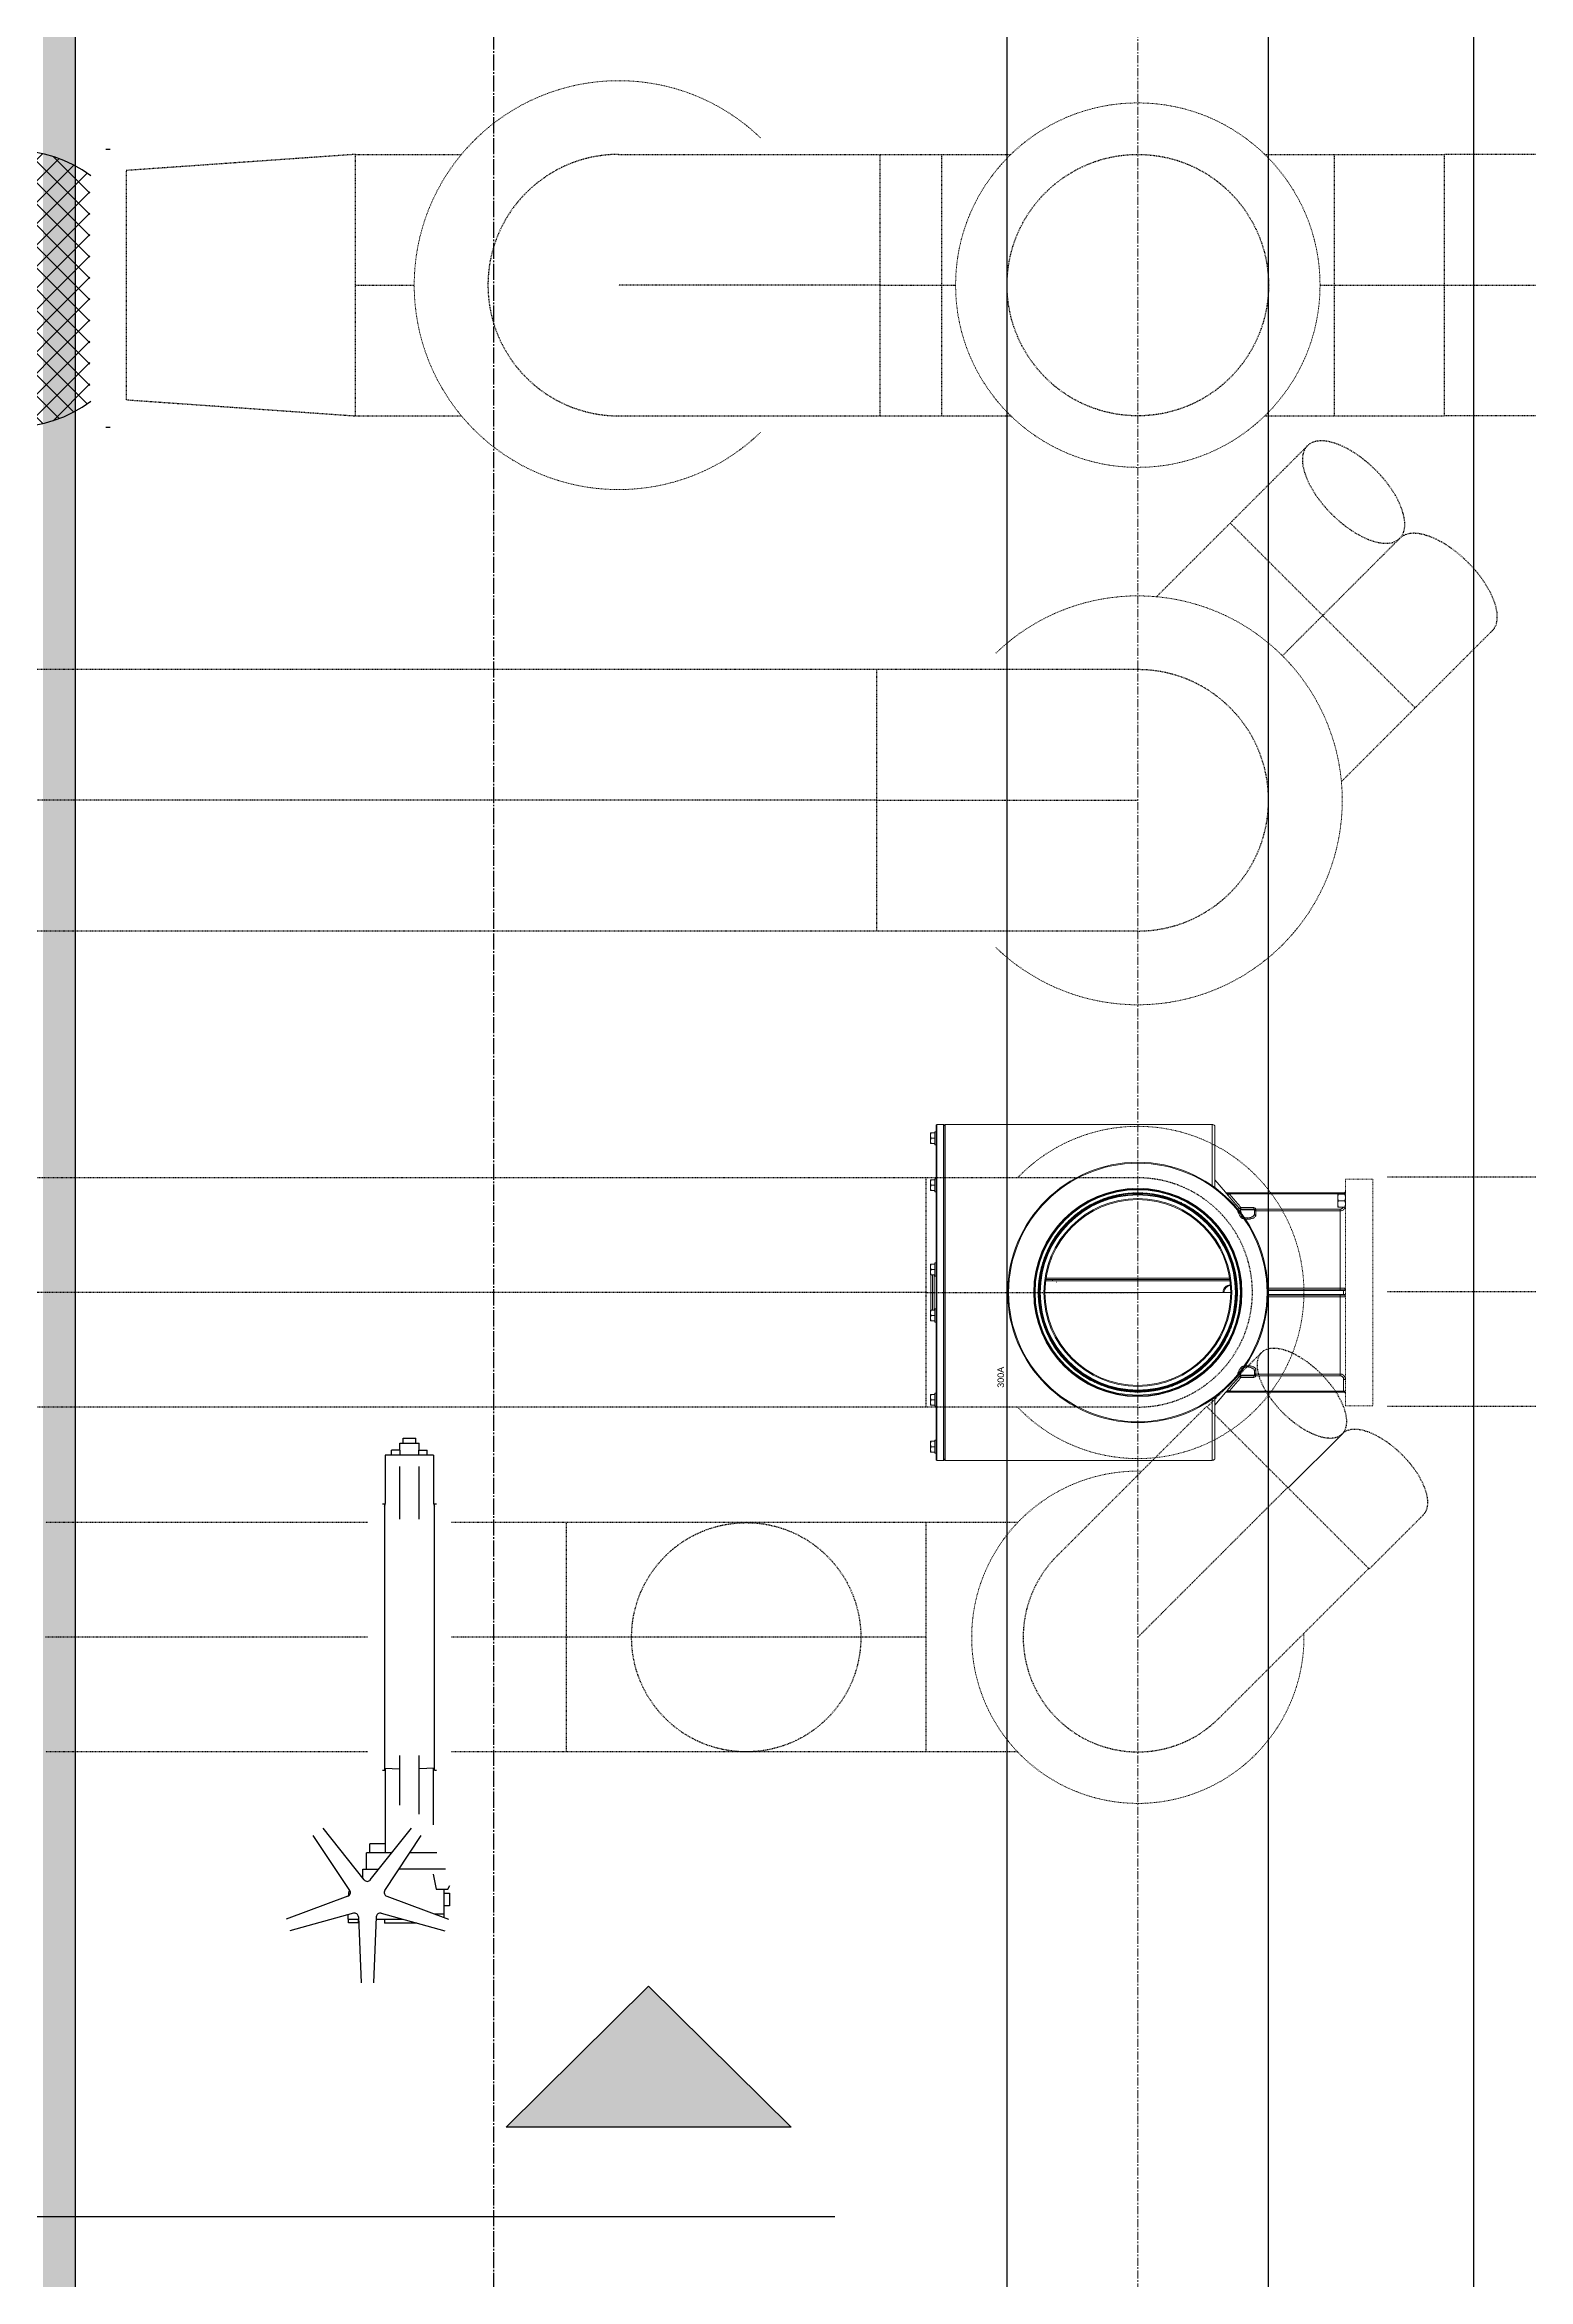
# Model space of a CAD drawing. Header units: millimetres. Extents: x -18489 to 17339, y -1599 to 10961.
# Drawn here: x -15187.9 to -14957.5, y 3256.3 to 3603.3 of the extents above; entities that cross this region are included whole.
import ezdxf

# ---------------------------------------------------------------- set-up
doc = ezdxf.new("R2010")
doc.units = ezdxf.units.MM
for name, pattern in [('188K-SM-07-F10-MECH-CHW PIPE-Y2257103$0$Micron CUP L10 HVAC 2nd PIPE$0$CENTER', [2, 1.25, -0.25, 0.25, -0.25]), ('188K-SM-07-F10-MECH-CHW PIPE-Y2257103$0$Micron CUP L10 HVAC 2nd PIPE$0$JIS_02_1.0', [2, 1, -1]), ('188K-SM-07-F10-MECH-CHW PIPE-Y2257103$0$XKA01LR1-HVAC-PIPE-冷卻水-Y2225103 Shawn$0$CENTER', [2, 1.25, -0.25, 0.25, -0.25]), ('X-CUB3-L10$0$COL-CEN-LIN', [3.25, 2.5, -0.25, 0.25, -0.25])]:
    doc.linetypes.add(name, pattern=pattern)
for name, color, linetype in [('188K-SM-03-F10-MECH-EQ-Y2257103$0$M-EQU-FOUNDATION', 8, 'Continuous'), ('188K-SM-07-F10-MECH-CHW PIPE-Y2257103$0$0 XC', 8, 'Continuous'), ('188K-SM-07-F10-MECH-CHW PIPE-Y2257103$0$H-TXT', 53, 'Continuous'), ('188K-SM-07-F10-MECH-CHW PIPE-Y2257103$0$M-CWTR-12PIPE-S', 3, 'Continuous'), ('188K-SM-07-F10-MECH-CHW PIPE-Y2257103$0$Micron CUP L10 HVAC 2nd PIPE$0$0 Xref', 8, 'Continuous'), ('188K-SM-07-F10-MECH-CHW PIPE-Y2257103$0$Micron CUP L10 HVAC 2nd PIPE$0$M-P-12CHR-2nd-PIPE', 4, '188K-SM-07-F10-MECH-CHW PIPE-Y2257103$0$Micron CUP L10 HVAC 2nd PIPE$0$JIS_02_1.0'), ('188K-SM-07-F10-MECH-CHW PIPE-Y2257103$0$Micron CUP L10 HVAC 2nd PIPE$0$M-P-12CHS-2nd-PIPE', 3, '188K-SM-07-F10-MECH-CHW PIPE-Y2257103$0$Micron CUP L10 HVAC 2nd PIPE$0$JIS_02_1.0'), ('188K-SM-07-F10-MECH-CHW PIPE-Y2257103$0$Micron CUP L10 HVAC 2nd PIPE$0$M-P-2nd -CWS-D', 15, '188K-SM-07-F10-MECH-CHW PIPE-Y2257103$0$Micron CUP L10 HVAC 2nd PIPE$0$JIS_02_1.0'), ('188K-SM-07-F10-MECH-CHW PIPE-Y2257103$0$Micron CUP L10 HVAC 2nd PIPE$0$M-P-2nd Cen', 8, '188K-SM-07-F10-MECH-CHW PIPE-Y2257103$0$Micron CUP L10 HVAC 2nd PIPE$0$CENTER'), ('188K-SM-07-F10-MECH-CHW PIPE-Y2257103$0$Micron CUP L10 HVAC 2nd PIPE$0$M-P-2nd-CWR-D', 202, '188K-SM-07-F10-MECH-CHW PIPE-Y2257103$0$Micron CUP L10 HVAC 2nd PIPE$0$JIS_02_1.0'), ('188K-SM-07-F10-MECH-CHW PIPE-Y2257103$0$Micron CUP L10 HVAC 2nd PIPE$0$M-VALVE', 53, 'Continuous'), ('188K-SM-07-F10-MECH-CHW PIPE-Y2257103$0$XKA01LR1-HVAC-PIPE-冷卻水-Y2225103 Shawn$0$M-P-CWS-D', 15, 'Continuous'), ('X-CUB3-L10$0$CCL', 8, 'X-CUB3-L10$0$COL-CEN-LIN')]:
    doc.layers.add(name, color=color, linetype=linetype)
doc.layers.add('188K-SM-07-F10-MECH-CHW PIPE-Y2257103$0$Micron CUP L10 HVAC 2nd PIPE$0$M-P-2nd VALVE', color=53, linetype='188K-SM-07-F10-MECH-CHW PIPE-Y2257103$0$Micron CUP L10 HVAC 2nd PIPE$0$JIS_02_1.0', lineweight=0)
doc.layers.add('188K-SM-07-F10-MECH-CHW PIPE-Y2257103$0$XKA01LR1-HVAC-PIPE-冷卻水-Y2225103 Shawn$0$M-PIPE-CEN', color=8, linetype='188K-SM-07-F10-MECH-CHW PIPE-Y2257103$0$XKA01LR1-HVAC-PIPE-冷卻水-Y2225103 Shawn$0$CENTER', lineweight=9)
doc.styles.add('188K-SM-07-F10-MECH-CHW PIPE-Y2257103$0$Micron CUP L10 HVAC 2nd PIPE$0$Standard', font='arial.ttf')

# ---------------------------------------------------------------- blocks, each defined once
blk = doc.blocks.new('188K-SM-03-F10-MECH-EQ-Y2257103')
at = {"layer": '188K-SM-03-F10-MECH-EQ-Y2257103$0$M-EQU-FOUNDATION'}
h = blk.add_hatch(dxfattribs=at)
h.set_pattern_fill('AR-CONC', color=256, scale=0.1)
h.set_pattern_definition([(50, (4473.521, -1210.801), (18.218467, -1.593909), [1.905, -20.955]), (355, (4473.521, -1210.8), (-3.524342, 19.105685), [1.524, -16.764058]), (100.45144, (4475.04, -1210.934), (14.694125, 17.511775), [1.619001, -17.809024]), (46.1842, (4473.521, -1205.72), (27.107904, -4.204233), [2.8575, -31.4325]), (96.63556, (4475.78, -1206.07), (23.740413, 24.742612), [2.428502, -26.71356]), (351.18415, (4473.52, -1205.72), (23.740413, 24.742612), [2.285997, -25.145973]), (21, (4476.061, -1206.991), (15.161439, -10.22652), [1.905, -20.955]), (326, (4476.061, -1206.99), (6.180203, 18.418797), [1.524, -16.764]), (71.451445, (4477.325, -1207.843), (21.341642, 8.192277), [1.619001, -17.808994]), (37.5, (4473.5214, -1210.801), (0.3088603, 8.4555039), [0, -16.5608, 0, -17.018, 0, -16.8275]), (7.5, (4473.521, -1210.801), (6.6819663, 10.0180575), [0, -9.7028, 0, -16.1798, 0, -6.4135]), (327.5, (4467.857, -1210.801), (13.5590595, -0.5728744), [0, -6.35, 0, -19.812, 0, -26.289]), (317.5, (4465.317, -1210.801), (14.812918, 2.542649), [0, -8.255, 0, -13.1572, 0, -18.669])])
h.paths.add_polyline_path([(-15188.15, 3652.46), (-15188.15, 2882.46), (-15428.15, 2882.46), (-15428.15, 3652.46)], flags=16)
h.paths.add_polyline_path([(-15183.15, 3657.46), (-15183.15, 2877.46), (-15433.15, 2877.46), (-15433.15, 3657.46)])
at = {"layer": '188K-SM-03-F10-MECH-EQ-Y2257103$0$M-EQU-FOUNDATION', "const_width": 0.2}
blk.add_lwpolyline([(-15183.15, 3657.46), (-15183.15, 2877.46), (-15433.15, 2877.46), (-15433.15, 3657.46)], close=True, dxfattribs=at)
blk = doc.blocks.new('X-CUB3-L10$0$CUB3-10')
at = {"layer": 'X-CUB3-L10$0$CCL'}
blk.add_line((-2280, 0), (-2280, 9982.459), dxfattribs=at)
blk = doc.blocks.new('X-CUB3-L10')
at = {"layer": 'X-CUB3-L10$0$CCL'}
blk.add_blockref('X-CUB3-L10$0$CUB3-10', (-12838.15, -720), dxfattribs=at)
blk = doc.blocks.new('188K-SM-07-F10-MECH-CHW PIPE-Y2257103$0$Micron CUP L10 HVAC 2nd PIPE$0$250A-13')
blk.add_lwpolyline([(49, 202.5), (49, -202.5), (0, -202.5), (0, 202.5), (49, 202.5)])
blk = doc.blocks.new('188K-SM-07-F10-MECH-CHW PIPE-Y2257103$0$Micron CUP L10 HVAC 2nd PIPE$0$A$C91da9e53')
at = {"linetype": 'Continuous'}
for p, q in [((-188.3, 677.2), (333.2, 677.2)), ((-188.3, 666.7), (-188.3, 677.2)), ((-188.3, 666.7), (333.2, 666.7)), ((-187.7, 666.2), (-188.3, 666.7)), ((-186.1, 666.2), (-188.3, 663.9)), ((-188.3, 663.9), (333.2, 663.9)), ((-188.3, 663.9), (-188.3, 249.7)), ((-187.7, 666.2), (332.7, 666.2)), ((-187.2, 678.3), (332.1, 678.3)), ((-177.2, 680), (-156.7, 680)), ((-177.2, 678.3), (-177.2, 680)), ((-175.3, 686.9), (-158.6, 686.9)), ((-175.3, 686.9), (-175.3, 680)), ((-167, 680), (-167, 686.2)), ((-158.6, 680), (-158.6, 686.9)), ((-156.7, 678.3), (-156.7, 680)), ((-83.8, 680), (-104.3, 680)), ((-104.3, 678.3), (-104.3, 680)), ((-102.4, 680), (-102.4, 686.9)), ((-85.7, 686.9), (-102.4, 686.9)), ((-94, 680), (-94, 686.2)), ((-85.7, 686.9), (-85.7, 680)), ((-83.8, 678.3), (-83.8, 680)), ((26.4, 678.3), (26.4, 680)), ((26.4, 680), (46.9, 680)), ((28.4, 686.9), (28.4, 680)), ((28.4, 686.9), (45, 686.9)), ((36.7, 680), (36.7, 686.2)), ((45, 680), (45, 686.9)), ((45, 683.9), (100, 683.9)), ((45, 681.1), (100, 681.1)), ((46.9, 678.3), (46.9, 680)), ((47.6, 686.6), (97.4, 686.6)), ((98, 680), (118.5, 680)), ((98, 678.3), (98, 680)), ((100, 686.9), (116.6, 686.9)), ((100, 686.9), (100, 680)), ((108.3, 680), (108.3, 686.2)), ((116.6, 680), (116.6, 686.9)), ((118.5, 678.3), (118.5, 680)), ((228.8, 680), (249.2, 680)), ((228.8, 678.3), (228.8, 680)), ((230.7, 686.9), (230.7, 680)), ((230.7, 686.9), (247.3, 686.9)), ((239, 680), (239, 686.2)), ((247.3, 680), (247.3, 686.9)), ((249.2, 678.3), (249.2, 680)), ((301.7, 678.3), (301.7, 680)), ((301.7, 680), (322.1, 680)), ((303.6, 686.9), (303.6, 680)), ((303.6, 686.9), (320.2, 686.9)), ((311.9, 680), (311.9, 686.2)), ((320.2, 680), (320.2, 686.9)), ((322.1, 678.3), (322.1, 680)), ((331, 666.2), (333.2, 663.9)), ((332.7, 666.2), (333.2, 666.7)), ((333.2, 666.7), (333.2, 677.2)), ((333.2, 663.9), (333.2, 249.7)), ((72.5, 509.4), (72.5, 220.7)), ((90.5, 221.9), (90.5, 494.3)), ((92.7, 222.2), (92.7, 494.2)), ((94.6, 222.4), (94.6, 507.7)), ((-188.3, 249.7), (-91.8, 249.7)), ((-186.4, 245.5), (-88.8, 245.5)), ((-102.3, 245.5), (-83, 228.8)), ((247.3, 245.5), (228, 228.8)), ((233.7, 245.5), (331.3, 245.5)), ((236.7, 249.7), (333.2, 249.7)), ((-83, 228.8), (-83, 228.8)), ((-82.1, 226.7), (-82.1, 45.4)), ((-82.1, 226.7), (-82.1, 45.4)), ((-82.1, 226.7), (-82.1, 226.7)), ((-80.9, 223.4), (-79.1, 225.5)), ((-80.9, 223.4), (-80.9, 42.6)), ((-54.4, 209.8), (-54.7, 209.8)), ((199.7, 209.8), (199.3, 209.8)), ((225.9, 223.4), (224.1, 225.5)), ((225.9, 223.4), (225.9, 42.6)), ((227, 226.7), (227, 45.4)), ((227, 45.4), (227, 226.7)), ((227, 226.7), (227, 226.7)), ((228, 228.8), (228, 228.8)), ((-59.4, 204.8), (-59.4, 184.9)), ((-59.4, 184.9), (-57.2, 184.9)), ((-57.2, 184.9), (-57.2, 204.8)), ((-57, 181.7), (-56.4, 183.8)), ((-57, 181.7), (-57, 50.9)), ((-56.2, 183.8), (-56.2, 183.8)), ((-56.1, 183.8), (-56.1, 205.9)), ((-56.1, 205.9), (-55.8, 205.9)), ((-56.1, 183.8), (-49.4, 183.8)), ((-54.2, 181.6), (-54.2, 50.9)), ((-54.2, 181.6), (-53.9, 181.5)), ((-53.9, 181.5), (-47.3, 181.5)), ((192.3, 181.5), (198.8, 181.5)), ((201, 183.8), (194.3, 183.8)), ((198.8, 181.5), (199.1, 181.6)), ((199.1, 50.9), (199.1, 181.6)), ((201, 205.9), (200.7, 205.9)), ((201, 205.9), (201, 183.8)), ((201.9, 181.7), (201.3, 183.8)), ((201.9, 181.7), (201.9, 50.9)), ((202.1, 204.8), (202.1, 184.9)), ((204.3, 184.9), (202.1, 184.9)), ((204.3, 184.9), (204.3, 204.8)), ((65.7, 50.9), (65.7, 164.4)), ((68.3, 45.4), (68.3, 164.3)), ((69.4, 45.4), (69.4, 164.3)), ((75.5, 164.3), (75.5, 45.4)), ((76.6, 164.3), (76.6, 45.4)), ((79.2, 164.4), (79.2, 50.9)), ((-62.5, 45.4), (-82.1, 45.4)), ((-62.5, 45.4), (-62.5, 42.6)), ((-57, 50.9), (68.3, 50.9)), ((76.6, 45.4), (68.3, 45.4)), ((76.6, 50.9), (201.9, 50.9)), ((224.9, 54.5), (205, 54.5)), ((205, 54.5), (205, 42.6)), ((215, 53.6), (215, 43.5)), ((224.9, 54.5), (224.9, 42.6)), ((227, 45.4), (224.9, 45.4))]:
    blk.add_line(p, q, dxfattribs=at)
for points in [[(-82.1, 45.4), (-82.3, 44.3), (-82.9, 43.4), (-83.8, 42.8), (-84.8, 42.6)], [(69.4, 45.4), (69.4, 44.3), (69.4, 43.4), (69.4, 42.8), (69.3, 42.6)], [(75.5, 45.4), (75.6, 44.3), (75.6, 43.4), (75.6, 42.8), (75.6, 42.6)], [(227, 45.4), (227.2, 44.3), (227.8, 43.4), (228.7, 42.8), (229.8, 42.6)]]:
    blk.add_lwpolyline(points, dxfattribs=at)
for radius in [202.1, 200.7, 161.7, 160.6, 159.5, 154.7, 153.7, 152.6, 151.6, 145.8, 144.3]:
    blk.add_circle((72.5, 365), radius, dxfattribs=at)
blk.add_circle((72.5, 365), 154.7)
for centre, radius, start, end in [((-187.2, 677.2), 1.11, 90, 180), ((47.6, 683.9), 2.77, 90, 160.7195), ((97.4, 683.9), 2.77, 19.2805, 90), ((332.1, 677.2), 1.11, 0, 90), ((-182.7, 249.7), 5.53, 180, 229.0856), ((327.7, 249.7), 5.53, 310.9144, 0), ((-84.9, 226.7), 2.77, 0, 49.0856), ((72.5, 220.7), 11.9, 2.6126, 90), ((72.5, 220.7), 10.6, 2.3876, 90), ((229.8, 226.7), 2.77, 130.9144, 180), ((-56.1, 184.9), 3.32, 180, 254.5444), ((-56.1, 204.8), 1.11, 90, 180), ((-56.1, 184.9), 1.11, 180, 270), ((201, 204.8), 1.11, 0, 90), ((201, 184.9), 1.11, 270, 0), ((201, 184.9), 3.32, 285.4556, 0), ((-84.9, 45.4), 2.77, 270, 0), ((65.6, 45.4), 2.77, 270, 0), ((79.4, 45.4), 2.77, 180, 270), ((229.8, 45.4), 2.77, 180, 270)]:
    blk.add_arc(centre, radius, start, end, dxfattribs=at)
for points in [[(-175.3, 686.2), (-174.4, 686.4), (-173.6, 686.6), (-172.7, 686.8), (-171.9, 686.9), (-171.1, 686.9)], [(-171.1, 686.9), (-170.3, 686.9), (-169.5, 686.8), (-168.7, 686.6), (-167.8, 686.4), (-167, 686.2)], [(-167, 686.2), (-166.1, 686.4), (-165.2, 686.6), (-164.4, 686.8), (-163.6, 686.9), (-162.8, 686.9)], [(-162.8, 686.9), (-162, 686.9), (-161.2, 686.8), (-160.4, 686.6), (-159.5, 686.4), (-158.6, 686.2)], [(-98.2, 686.9), (-99, 686.9), (-99.8, 686.8), (-100.6, 686.6), (-101.5, 686.4), (-102.4, 686.2)], [(-94, 686.2), (-94.9, 686.4), (-95.8, 686.6), (-96.6, 686.8), (-97.4, 686.9), (-98.2, 686.9)], [(-89.9, 686.9), (-90.7, 686.9), (-91.5, 686.8), (-92.3, 686.6), (-93.2, 686.4), (-94, 686.2)], [(-85.7, 686.2), (-86.6, 686.4), (-87.5, 686.6), (-88.3, 686.8), (-89.1, 686.9), (-89.9, 686.9)], [(28.4, 686.2), (29.2, 686.4), (30.1, 686.6), (30.9, 686.8), (31.7, 686.9), (32.5, 686.9)], [(32.5, 686.9), (33.3, 686.9), (34.1, 686.8), (35, 686.6), (35.8, 686.4), (36.7, 686.2)], [(36.7, 686.2), (37.5, 686.4), (38.4, 686.6), (39.2, 686.8), (40, 686.9), (40.8, 686.9)], [(40.8, 686.9), (41.6, 686.9), (42.4, 686.8), (43.3, 686.6), (44.1, 686.4), (45, 686.2)], [(100, 686.2), (100.9, 686.4), (101.7, 686.6), (102.5, 686.8), (103.3, 686.9), (104.1, 686.9)], [(104.1, 686.9), (105, 686.9), (105.8, 686.8), (106.6, 686.6), (107.4, 686.4), (108.3, 686.2)], [(108.3, 686.2), (109.2, 686.4), (110, 686.6), (110.8, 686.8), (111.6, 686.9), (112.4, 686.9)], [(112.4, 686.9), (113.3, 686.9), (114.1, 686.8), (114.9, 686.6), (115.7, 686.4), (116.6, 686.2)], [(230.7, 686.2), (231.6, 686.4), (232.4, 686.6), (233.2, 686.8), (234, 686.9), (234.9, 686.9)], [(234.9, 686.9), (235.7, 686.9), (236.5, 686.8), (237.3, 686.6), (238.1, 686.4), (239, 686.2)], [(239, 686.2), (239.9, 686.4), (240.7, 686.6), (241.5, 686.8), (242.3, 686.9), (243.2, 686.9)], [(243.2, 686.9), (244, 686.9), (244.8, 686.8), (245.6, 686.6), (246.4, 686.4), (247.3, 686.2)], [(303.6, 686.2), (304.5, 686.4), (305.3, 686.6), (306.1, 686.8), (306.9, 686.9), (307.8, 686.9)], [(307.8, 686.9), (308.6, 686.9), (309.4, 686.8), (310.2, 686.6), (311, 686.4), (311.9, 686.2)], [(311.9, 686.2), (312.8, 686.4), (313.6, 686.6), (314.4, 686.8), (315.2, 686.9), (316.1, 686.9)], [(316.1, 686.9), (316.9, 686.9), (317.7, 686.8), (318.5, 686.6), (319.3, 686.4), (320.2, 686.2)], [(88.4, 490.7), (88.4, 491.1)], [(90.5, 494.3), (90.6, 507.8)], [(93.2, 497.5), (92.9, 497.6), (92.1, 497.6), (91, 497.6)], [(92.7, 494.2), (92.7, 507.6)], [(-83, 228.8), (-82.9, 228.7), (-82.7, 228.6), (-82.4, 228.3), (-82, 227.9), (-81.4, 227.5), (-80.7, 226.9), (-80, 226.3), (-79.1, 225.5)], [(-82.1, 226.7), (-82.2, 227.5), (-82.5, 228.2), (-83, 228.8)], [(-82.1, 226.7), (-82, 226.5), (-81.9, 226.2), (-81.8, 225.8), (-81.6, 225.4), (-81.4, 224.8), (-81.2, 224.2), (-80.9, 223.4)], [(-80.9, 223.4), (-73.7, 217.1), (-66.5, 210.9), (-59.4, 204.8)], [(-79.1, 225.5), (-71.9, 219.3), (-64.9, 213.2), (-57.9, 207.1)], [(-54.7, 209.8), (-55.5, 209.7), (-56, 209.5), (-56.5, 209.2), (-56.9, 208.9), (-57.2, 208.6), (-57.5, 208.2), (-57.6, 207.9), (-57.8, 207.6), (-57.8, 207.3), (-57.9, 207.1)], [(-54.4, 209.8), (-53.9, 209.1), (-53.7, 208.2), (-53.8, 207.3), (-54.2, 206.6), (-54.9, 206.1), (-55.8, 205.9)], [(-54.7, 209.8), (-54.2, 209.1), (-54, 208.2), (-54.1, 207.3), (-54.6, 206.6), (-55.2, 206.1), (-55.8, 205.9)], [(-45.1, 205.6), (-47.4, 206.9), (-49.4, 207.9), (-51.1, 208.8), (-52.5, 209.3), (-53.6, 209.7), (-54.4, 209.8)], [(199.3, 209.8), (198.6, 209.7), (197.5, 209.3), (196.1, 208.8), (194.4, 207.9), (192.3, 206.9), (190, 205.6)], [(199.3, 209.8), (198.8, 209.1), (198.6, 208.2), (198.8, 207.3), (199.2, 206.6), (199.9, 206.1), (200.7, 205.9)], [(199.7, 209.8), (199.1, 209.1), (198.9, 208.2), (199.1, 207.3), (199.5, 206.6), (200.2, 206.1), (200.7, 205.9)], [(202.8, 207.1), (202.8, 207.3), (202.7, 207.6), (202.6, 207.9), (202.4, 208.2), (202.2, 208.5), (202, 208.7), (201.8, 209), (201.5, 209.2), (201.2, 209.4), (200.9, 209.5), (200.6, 209.7), (200.2, 209.7), (199.7, 209.8)], [(202.8, 207.1), (209.8, 213.2), (216.9, 219.3), (224.1, 225.5)], [(204.3, 204.8), (211.4, 210.9), (218.6, 217.1), (225.9, 223.4)], [(224.1, 225.5), (224.9, 226.3), (225.7, 226.9), (226.4, 227.5), (226.9, 227.9), (227.4, 228.3), (227.7, 228.6), (227.9, 228.7), (228, 228.8)], [(225.9, 223.4), (226.1, 224.2), (226.4, 224.8), (226.5, 225.4), (226.7, 225.8), (226.8, 226.2), (226.9, 226.5), (227, 226.7)], [(227, 226.7), (227.1, 227.5), (227.4, 228.2), (228, 228.8)], [(-57.9, 207.1), (-58, 207), (-58.2, 206.6), (-58.6, 206.1), (-59, 205.4), (-59.4, 204.8)], [(-59.4, 204.8), (-58.5, 204.8), (-57.8, 204.8), (-57.3, 204.8), (-57.2, 204.8)], [(-57.9, 207.1), (-57.4, 206.5), (-57.1, 205.8)], [(-57.1, 205.8), (-57.2, 205)], [(-57, 181.7), (-56.3, 181.6), (-55.7, 181.6), (-55.1, 181.6), (-54.6, 181.6), (-54.3, 181.6), (-54.2, 181.6)], [(-56.1, 183.7), (-56.2, 183.8)], [(-55.8, 205.9), (-56.1, 205.9)], [(-53.9, 181.5), (-54, 182.4), (-54.5, 183.1), (-55.2, 183.6), (-56.1, 183.8)], [(-55.2, 183.4), (-56.1, 183.7)], [(-46.4, 202.4), (-48.7, 203.5), (-50.7, 204.4), (-52.5, 205), (-53.9, 205.5), (-55, 205.8), (-55.8, 205.9)], [(-54.2, 181.6), (-54.5, 182.6), (-55.2, 183.4)], [(-49.4, 183.8), (-48.1, 184.1), (-46.8, 185), (-45.7, 186.3), (-44.8, 187.8), (-44.1, 189.4), (-43.6, 191), (-43.3, 192.6), (-43.2, 194.1), (-43.2, 195.6), (-43.3, 197.1), (-43.6, 198.7), (-44.1, 200.3)], [(-47.3, 181.5), (-47.5, 182.4), (-47.9, 183.1), (-48.6, 183.6), (-49.4, 183.8)], [(-47.3, 181.5), (-46.1, 181.9), (-44.8, 183), (-43.7, 184.6), (-42.8, 186.4), (-42.2, 188.3), (-41.7, 190.2), (-41.5, 191.2)], [(-45.1, 205.6), (-45, 205), (-45.3, 204.1), (-45.8, 203.2), (-46.4, 202.4)], [(-44.1, 200.3), (-44.4, 200.9), (-44.8, 201.3), (-45.2, 201.7), (-45.6, 202), (-46, 202.2), (-46.4, 202.4)], [(-42.2, 201.4), (-42.5, 202.5), (-42.9, 203.4), (-43.5, 204.1), (-44, 204.7), (-44.5, 205.2), (-45.1, 205.6)], [(-42.2, 201.4), (-42.6, 201), (-43.3, 200.6), (-44.1, 200.3)], [(-41.5, 198.4), (-41.7, 199.5), (-42.2, 201.4)], [(-41.4, 197.5), (-41.5, 198.4)], [(-41.5, 191.2), (-41.4, 192.1)], [(-41.4, 192.1), (-41.3, 193.9), (-41.3, 195.7), (-41.4, 197.5)], [(186.4, 197.6), (186.2, 195.7), (186.2, 194), (186.3, 192.2)], [(186.3, 192.2), (186.5, 191.2)], [(186.5, 198.4), (186.4, 197.6)], [(187.1, 201.4), (186.6, 199.5), (186.5, 198.4)], [(186.5, 191.2), (186.6, 190.3), (187.1, 188.4), (187.7, 186.5), (188.6, 184.7), (189.7, 183.1), (191, 182), (192.3, 181.5)], [(190, 205.6), (189.5, 205.2), (188.9, 204.7), (188.4, 204.1), (187.9, 203.4), (187.4, 202.5), (187.1, 201.4)], [(187.1, 201.4), (187.6, 201), (188.3, 200.6), (189.1, 200.3)], [(189.1, 200.3), (188.6, 198.7), (188.3, 197.1), (188.2, 195.6), (188.1, 194.1), (188.3, 192.6), (188.6, 191.1), (189, 189.5), (189.7, 187.9), (190.6, 186.4), (191.7, 185.1), (193, 184.1), (194.3, 183.8)], [(191.3, 202.4), (190.9, 202.2), (190.5, 202), (190.1, 201.7), (189.7, 201.3), (189.4, 200.9), (189.1, 200.3)], [(190, 205.6), (190, 205), (190.2, 204.1), (190.7, 203.2), (191.3, 202.4)], [(200.7, 205.9), (199.9, 205.8), (198.8, 205.5), (197.4, 205), (195.7, 204.4), (193.7, 203.5), (191.3, 202.4)], [(192.3, 181.5), (192.4, 182.4), (192.9, 183.1), (193.6, 183.6), (194.3, 183.8)], [(198.8, 181.5), (199, 182.4), (199.5, 183.1), (200.2, 183.6), (201, 183.8)], [(199.1, 181.6), (199.4, 182.6), (200.1, 183.4)], [(199.1, 181.6), (199.3, 181.6), (199.6, 181.6), (200, 181.6), (200.6, 181.6), (201.3, 181.6), (201.9, 181.7)], [(200.1, 183.4), (201, 183.7)], [(200.7, 205.9), (201, 205.9)], [(201, 183.7), (201.1, 183.8)], [(202.8, 207.1), (202.3, 206.5), (202.1, 205.8)], [(202.1, 205.8), (202.1, 205)], [(204.3, 204.8), (203.5, 204.8), (202.8, 204.8), (202.3, 204.8), (202.1, 204.8)], [(204.3, 204.8), (204, 205.4), (203.6, 206.1), (203.2, 206.6), (202.9, 207), (202.8, 207.1)], [(-57, 50.9), (-57.1, 49.8), (-57.4, 48.6), (-58.1, 47.5), (-59.1, 46.5), (-60.2, 45.8), (-61.4, 45.5), (-62.5, 45.4)], [(-54.2, 50.9), (-54.4, 49.2), (-54.9, 47.5), (-55.9, 45.8), (-57.4, 44.4), (-59.1, 43.3), (-60.9, 42.8), (-62.5, 42.6)], [(65.6, 42.6), (65.6, 42.8), (65.6, 43.3), (65.7, 44.4), (65.7, 45.8), (65.7, 47.5), (65.7, 49.2), (65.7, 50.9)], [(79.2, 50.9), (79.2, 49.2), (79.2, 47.5), (79.3, 45.8), (79.3, 44.4), (79.3, 43.3), (79.4, 42.8), (79.4, 42.6)], [(204.9, 43), (204, 43.3), (202.3, 44.4), (200.9, 45.8), (199.9, 47.5), (199.3, 49.2), (199.1, 50.9)], [(205, 45.9), (204, 46.5), (203.1, 47.5), (202.4, 48.6), (202, 49.8), (201.9, 50.9)], [(205, 43), (204.9, 43)], [(210, 54.5), (209, 54.5), (208, 54.3), (207, 54.2), (206.1, 53.9), (205, 53.6)], [(207, 42.9), (206.1, 43.2), (205, 43.5)], [(208, 42.7), (207, 42.9)], [(210, 42.6), (209, 42.6), (208, 42.7)], [(215, 53.6), (214, 53.9), (213, 54.2), (212, 54.3), (211, 54.5), (210, 54.5)], [(215, 43.5), (214, 43.2), (213, 42.9), (212, 42.7), (211, 42.6), (210, 42.6)], [(220, 54.5), (219, 54.5), (218, 54.3), (217, 54.2), (216, 53.9), (215, 53.6)], [(220, 42.6), (219, 42.6), (218, 42.7), (217, 42.9), (216, 43.2), (215, 43.5)], [(224.9, 53.6), (223.9, 53.9), (222.9, 54.2), (221.9, 54.3), (221, 54.5), (220, 54.5)], [(224.9, 43.5), (223.9, 43.2), (222.9, 42.9), (221.9, 42.7), (221, 42.6), (220, 42.6)]]:
    blk.add_spline(points, degree=3, dxfattribs=at)
at = {"xscale": 0.8691588785046729, "yscale": 0.8691588785046729, "zscale": 0.8691588785046729, "rotation": 90.00000000000001}
blk.add_blockref('188K-SM-07-F10-MECH-CHW PIPE-Y2257103$0$Micron CUP L10 HVAC 2nd PIPE$0$250A-13', (72.5, 0), dxfattribs=at)
at = {"style": '188K-SM-07-F10-MECH-CHW PIPE-Y2257103$0$Micron CUP L10 HVAC 2nd PIPE$0$Standard'}
blk.add_text('300A', height=10, dxfattribs=at).set_placement((-75.5, 572.9))
blk = doc.blocks.new('188K-SM-07-F10-MECH-CHW PIPE-Y2257103$0$Micron CUP L10 HVAC 2nd PIPE$0$A$C346f1867')
for p, q in [((-290.7, 215.7), (-283.7, 215.7)), ((-126.8, 213.9), (-259.1, 81.7)), ((-160.3, 213.7), (-259.1, 114.9)), ((-98, 209.6), (-259.1, 48.5)), ((-24.6, 48.5), (-185.7, 209.6)), ((-24.6, 81.7), (-156.9, 213.9)), ((-24.6, 114.9), (-123.4, 213.7)), ((-202, 205.2), (-259.1, 148.1)), ((-72.6, 202), (-259.1, 15.4)), ((-49.7, 191.7), (-259.1, -17.7)), ((-29.1, 179), (-259.1, -50.9)), ((-24.6, -50.9), (-254.6, 179)), ((-24.6, -17.7), (-234, 191.7)), ((-24.6, 15.4), (-211.1, 202)), ((-24.6, 148.1), (-81.7, 205.2)), ((-24.6, 150.4), (-259.1, -84.1)), ((-24.6, -84.1), (-259.1, 150.4)), ((-24.6, 117.2), (-259.1, -117.2)), ((-24.6, -117.2), (-259.1, 117.2)), ((-24.6, 84.1), (-259.1, -150.4)), ((-24.6, -150.4), (-259.1, 84.1)), ((-29.1, -179), (-259.1, 50.9)), ((-24.6, 50.9), (-254.6, -179)), ((-49.7, -191.7), (-259.1, 17.7)), ((-24.6, 17.7), (-234, -191.7)), ((-72.6, -202), (-259.1, -15.4)), ((-24.6, -15.4), (-211.1, -202)), ((-98, -209.6), (-259.1, -48.5)), ((-24.6, -48.5), (-185.7, -209.6)), ((-126.8, -213.9), (-259.1, -81.7)), ((-24.6, -81.7), (-156.9, -213.9)), ((-160.3, -213.7), (-259.1, -114.9)), ((-24.6, -114.9), (-123.4, -213.7)), ((-202, -205.2), (-259.1, -148.1)), ((-24.6, -148.1), (-81.7, -205.2)), ((-290.7, -215.7), (-283.7, -215.7))]:
    blk.add_line(p, q)
for centre, start, end in [((-141.8, 17.6), 53, 127), ((-141.8, -17.6), 233, 307)]:
    blk.add_arc(centre, 196.9, start, end)
blk = doc.blocks.new('188K-SM-07-F10-MECH-CHW PIPE-Y2257103$0$Micron CUP L10 HVAC 2nd PIPE$0$A$Ce155336e')
for p, q in [((-13.4, 434.1), (-9, 536.7)), ((14.4, 434.1), (10, 536.7)), ((-21, 428.6), (-119.9, 456.1)), ((22, 428.6), (120.9, 456.1)), ((-127, 416.8), (-119, 416.8)), ((-127, 397.2), (-127, 416.8)), ((-29.6, 402.2), (-125.7, 438)), ((-119, 434.5), (-119, 391)), ((-119, 430), (-104.2, 430)), ((-76.3, 444), (-26, 444)), ((-13.3, 438), (-54.8, 438)), ((-26, 438), (-26, 444)), ((30, 438), (14.2, 438)), ((14.5, 443.5), (29.5, 443.5)), ((14.5, 438), (14.5, 443.5)), ((29.5, 443.5), (29.5, 438)), ((30, 438), (30, 430.8)), ((30.6, 402.2), (126.7, 438)), ((-124.3, 391), (-127.6, 385.3)), ((-119, 397.2), (-127, 397.2)), ((-106.6, 391), (-124.3, 391)), ((-102, 368), (-106.6, 391)), ((-26.7, 393.2), (-83.4, 307.7)), ((27.7, 393.2), (84.4, 307.7)), ((-120.7, 360), (-48.7, 360)), ((-4.2, 376.9), (-68, 296.5)), ((7.5, 360), (-17.6, 360)), ((2, 360), (2, 335)), ((5.2, 376.9), (69, 296.5)), ((7.5, 374), (7.5, 360)), ((-107.7, 335), (-65.3, 335)), ((-37.5, 335), (2, 335)), ((-27.5, 203.6), (-27.5, 335)), ((-27.5, 321), (-3.5, 321)), ((-3.5, 335), (-3.5, 321)), ((-102.5, 291.2), (-102.5, 203.6)), ((-80, 274.5), (-80, 183.4)), ((-50, 260.5), (-50, 183.4)), ((-104, 206.5), (-107, 206.5)), ((-104, 206.5), (-104, -206.5)), ((-104, 203.5), (-80, 204.4)), ((-26, 203.5), (-50, 204.4)), ((-26, -206.5), (-26, 206.5)), ((-23, 206.5), (-26, 206.5)), ((-107, -206.5), (-104, -206.5)), ((-102.5, -283), (-102.5, -207.5)), ((-80, -183.4), (-80, -265)), ((-50, -183.4), (-50, -265)), ((-27.5, -283), (-27.5, -207.5)), ((-26, -206.5), (-23, -206.5)), ((-102.5, -283), (-27.5, -283)), ((-92.7, -283), (-92.7, -290.5)), ((-79.7, -290.5), (-92.7, -290.5)), ((-80, -290.5), (-80, -301.3)), ((-50, -301.3), (-80, -301.3)), ((-79.7, -283), (-79.7, -290.5)), ((-75, -301.3), (-75, -309)), ((-55, -309), (-75, -309)), ((-55, -301.3), (-55, -309)), ((-50.3, -283), (-50.3, -290.5)), ((-50.3, -290.5), (-37.3, -290.5)), ((-50, -290.5), (-50, -301.3)), ((-37.3, -283), (-37.3, -290.5))]:
    blk.add_line(p, q)
for centre, radius, start, end in [((-19.4, 434.4), 6, 254, 358), ((20.4, 434.4), 6, 182, 286), ((-31.7, 396.5), 6, 326, 70), ((32.7, 396.5), 6, 110, 214), ((5, 402), 25, 338, 360), ((0.5, 373.1), 6, 38, 142), ((-108.5, -207.5), 6, 360, 41), ((-21.5, -207.5), 6, 139, 180)]:
    blk.add_arc(centre, radius, start, end)
blk = doc.blocks.new('188K-SM-07-F10-MECH-CHW PIPE-Y2257103$0$Micron CUP L10 HVAC 2nd PIPE')
blk.add_line((-195245.8, 26645.7), (-195245.8, 26645.7))
for centre, start, end in [((-195803.8, 26746.7), 270, 270.0002), ((-195245.8, 26746.7), 269.9998, 270)]:
    blk.add_arc(centre, 101, start, end)
at = {"layer": '188K-SM-07-F10-MECH-CHW PIPE-Y2257103$0$Micron CUP L10 HVAC 2nd PIPE$0$0 Xref'}
blk.add_line((-194683.2, 26699.6), (-194599, 26783.8), dxfattribs=at)
at = {"layer": '188K-SM-07-F10-MECH-CHW PIPE-Y2257103$0$Micron CUP L10 HVAC 2nd PIPE$0$M-P-12CHR-2nd-PIPE'}
for p, q in [((-195245.8, 27181.1), (-202437.2, 27181.1)), ((-194916.7, 27181.1), (-195245.8, 27181.1)), ((-195245.8, 27181.1), (-195245.8, 26825.1)), ((-193654.6, 27182.2), (-194529, 27182.2)), ((-195245.8, 26825.1), (-202437.2, 26825.1)), ((-194916.7, 26825.1), (-195245.8, 26825.1)), ((-193654.6, 26826.2), (-194529, 26826.2))]:
    blk.add_line(p, q, dxfattribs=at)
blk.add_arc((-194916.7, 27003.1), 178, 270, 90, dxfattribs=at)
at = {"layer": '188K-SM-07-F10-MECH-CHW PIPE-Y2257103$0$Micron CUP L10 HVAC 2nd PIPE$0$M-P-12CHS-2nd-PIPE'}
for p, q in [((-194809.1, 26825.4), (-194724.8, 26909.7)), ((-195042.6, 26593.5), (-194809.9, 26826.2)), ((-194558.1, 26574.5), (-194809.9, 26826.2)), ((-194557.4, 26573.7), (-194473.1, 26657.9)), ((-196112.7, 26645.7), (-196612.7, 26645.7)), ((-195245.8, 26645.7), (-195982.7, 26645.7)), ((-195803.8, 26289.7), (-195803.8, 26645.7)), ((-195245.8, 26645.7), (-195245.8, 26289.7)), ((-195103.5, 26645.7), (-195245.8, 26645.7)), ((-194790.8, 26341.8), (-194558.1, 26574.5)), ((-196112.7, 26289.7), (-196612.7, 26289.7)), ((-195245.8, 26289.7), (-195982.7, 26289.7)), ((-195103.5, 26289.7), (-195245.8, 26289.7))]:
    blk.add_line(p, q, dxfattribs=at)
blk.add_circle((-195524.8, 26467.7), 178, dxfattribs=at)
blk.add_arc((-194916.7, 26467.7), 178, 135, 315, dxfattribs=at)
at = {"layer": '188K-SM-07-F10-MECH-CHW PIPE-Y2257103$0$Micron CUP L10 HVAC 2nd PIPE$0$M-P-12CHS-2nd-PIPE', "extrusion": (0, 0, -1)}
blk.add_ellipse((-194661.9, 26846.7), major_axis=(62.9, -62.9), ratio=0.47619, dxfattribs=at)
at = {"layer": '188K-SM-07-F10-MECH-CHW PIPE-Y2257103$0$Micron CUP L10 HVAC 2nd PIPE$0$M-P-12CHS-2nd-PIPE'}
blk.add_ellipse((-194536, 26720.9), major_axis=(-62.9, 62.9), ratio=0.47619, start_param=3.141593, end_param=6.283185, dxfattribs=at)
at = {"layer": '188K-SM-07-F10-MECH-CHW PIPE-Y2257103$0$Micron CUP L10 HVAC 2nd PIPE$0$M-P-2nd -CWS-D'}
for p, q in [((-196131.6, 28770.3), (-195967, 28770.3)), ((-195722.9, 28770.3), (-195316.9, 28770.3)), ((-195316.9, 28770.3), (-195113.9, 28770.3)), ((-195316.9, 28364.3), (-195316.9, 28770.3)), ((-195221.7, 28770.3), (-195221.7, 28364.3)), ((-194719.5, 28770.3), (-194441, 28770.3)), ((-194611.7, 28770.3), (-194611.7, 28364.3)), ((-194035, 28770.3), (-194441, 28770.3)), ((-194441, 28770.3), (-194441, 28364.3)), ((-196131.6, 28364.3), (-195967, 28364.3)), ((-195722.9, 28364.3), (-195316.9, 28364.3)), ((-195316.9, 28364.3), (-195113.9, 28364.3)), ((-194719.5, 28364.3), (-194441, 28364.3)), ((-194035, 28364.3), (-194441, 28364.3))]:
    blk.add_line(p, q, dxfattribs=at)
at = {"layer": '188K-SM-07-F10-MECH-CHW PIPE-Y2257103$0$Micron CUP L10 HVAC 2nd PIPE$0$M-P-2nd -CWS-D', "flags": 128}
blk.add_lwpolyline([(-196131.6, 28770.3), (-196487.6, 28745.3), (-196487.6, 28389.3), (-196131.6, 28364.3)], close=True, dxfattribs=at)
at = {"layer": '188K-SM-07-F10-MECH-CHW PIPE-Y2257103$0$Micron CUP L10 HVAC 2nd PIPE$0$M-P-2nd -CWS-D'}
blk.add_circle((-194916.7, 28567.3), 203, dxfattribs=at)
blk.add_arc((-195722.9, 28567.3), 203, 90, 270, dxfattribs=at)
at = {"layer": '188K-SM-07-F10-MECH-CHW PIPE-Y2257103$0$Micron CUP L10 HVAC 2nd PIPE$0$M-P-2nd Cen'}
for p, q in [((-196131.6, 28567.3), (-196040.4, 28567.3)), ((-195316.9, 28567.3), (-195722.9, 28567.3)), ((-195316.9, 28567.3), (-195199.7, 28567.3)), ((-194633.7, 28567.3), (-194441, 28567.3)), ((-194441, 28567.3), (-194035, 28567.3)), ((-194509.8, 28174.2), (-194629.6, 28054.4)), ((-194629.6, 28054.4), (-194692.2, 27991.8)), ((-195322.7, 27767.3), (-198693, 27767.3)), ((-195322.7, 27767.3), (-194916.7, 27767.3)), ((-195245.8, 27003.1), (-202111.2, 27003.1)), ((-193654.6, 27004.2), (-194529, 27004.2)), ((-196112.7, 26467.7), (-196612.7, 26467.7)), ((-195245.8, 26467.7), (-195982.7, 26467.7))]:
    blk.add_line(p, q, dxfattribs=at)
at = {"layer": '188K-SM-07-F10-MECH-CHW PIPE-Y2257103$0$Micron CUP L10 HVAC 2nd PIPE$0$M-P-2nd Cen', "linetype": '188K-SM-07-F10-MECH-CHW PIPE-Y2257103$0$Micron CUP L10 HVAC 2nd PIPE$0$CENTER'}
for p, q in [((-195245.8, 27003.1), (-194916.7, 27003.1)), ((-194684, 26700.3), (-194916.7, 26467.7))]:
    blk.add_line(p, q, dxfattribs=at)
at = {"layer": '188K-SM-07-F10-MECH-CHW PIPE-Y2257103$0$Micron CUP L10 HVAC 2nd PIPE$0$M-P-2nd VALVE'}
blk.add_circle((-194916.7, 28567.3), 283, dxfattribs=at)
for centre, radius, start, end in [((-195722.9, 28567.3), 317.5, 46.0439, 313.935), ((-194916.7, 27767.3), 317.5, 226.0439, 133.935), ((-194916.7, 27003.1), 258, 223.624, 136.376), ((-194916.7, 26467.7), 258, 88.624, 1.376)]:
    blk.add_arc(centre, radius, start, end, dxfattribs=at)
at = {"layer": '188K-SM-07-F10-MECH-CHW PIPE-Y2257103$0$Micron CUP L10 HVAC 2nd PIPE$0$M-P-2nd-CWR-D'}
for p, q in [((-194653.4, 28317.7), (-194773.2, 28197.9)), ((-194887.6, 28083.5), (-194773.2, 28197.9)), ((-194486.1, 27910.9), (-194773.2, 28197.9)), ((-194366.3, 28030.7), (-194486.1, 27910.9)), ((-195322.7, 27970.3), (-198602.8, 27970.3)), ((-194916.7, 27970.3), (-195322.7, 27970.3)), ((-195322.7, 27970.3), (-195322.7, 27564.3)), ((-194600.5, 27796.4), (-194486.1, 27910.9)), ((-195322.7, 27564.3), (-198602.8, 27564.3)), ((-194916.7, 27564.3), (-195322.7, 27564.3))]:
    blk.add_line(p, q, dxfattribs=at)
blk.add_arc((-194916.7, 27767.3), 203, 270, 90, dxfattribs=at)
at = {"layer": '188K-SM-07-F10-MECH-CHW PIPE-Y2257103$0$Micron CUP L10 HVAC 2nd PIPE$0$M-P-2nd-CWR-D', "extrusion": (0, 0, -1)}
blk.add_ellipse((-194581.6, 28246), major_axis=(71.8, -71.8), ratio=0.47619, dxfattribs=at)
at = {"layer": '188K-SM-07-F10-MECH-CHW PIPE-Y2257103$0$Micron CUP L10 HVAC 2nd PIPE$0$M-P-2nd-CWR-D'}
blk.add_ellipse((-194438, 28102.4), major_axis=(-71.8, 71.8), ratio=0.47619, start_param=3.141593, end_param=6.283185, dxfattribs=at)
at = {"layer": '188K-SM-07-F10-MECH-CHW PIPE-Y2257103$0$Micron CUP L10 HVAC 2nd PIPE$0$M-P-2nd VALVE', "rotation": 90}
blk.add_blockref('188K-SM-07-F10-MECH-CHW PIPE-Y2257103$0$Micron CUP L10 HVAC 2nd PIPE$0$A$C91da9e53', (-194551.7, 26930.6), dxfattribs=at)
at = {"layer": '188K-SM-07-F10-MECH-CHW PIPE-Y2257103$0$Micron CUP L10 HVAC 2nd PIPE$0$M-VALVE', "rotation": 180}
for name, p in [('188K-SM-07-F10-MECH-CHW PIPE-Y2257103$0$Micron CUP L10 HVAC 2nd PIPE$0$A$C346f1867', (-196803, 28562)), ('188K-SM-07-F10-MECH-CHW PIPE-Y2257103$0$Micron CUP L10 HVAC 2nd PIPE$0$A$Ce155336e', (-196112.7, 26467.7))]:
    blk.add_blockref(name, p, dxfattribs=at)
blk = doc.blocks.new('188K-SM-07-F10-MECH-CHW PIPE-Y2257103')
at = {"layer": '188K-SM-07-F10-MECH-CHW PIPE-Y2257103$0$H-TXT', "linetype": 'Continuous'}
blk.add_hatch(color=2, dxfattribs=at).paths.add_polyline_path([(-15094.11, 3301.8), (-15071.99, 3279.91), (-15116.23, 3279.91)])
at = {"layer": '188K-SM-07-F10-MECH-CHW PIPE-Y2257103$0$H-TXT', "color": 2, "linetype": 'Continuous'}
blk.add_line((-15065.22, 3265.97), (-15887.45, 3265.97), dxfattribs=at)
at = {"layer": '188K-SM-07-F10-MECH-CHW PIPE-Y2257103$0$H-TXT', "color": 2, "linetype": 'Continuous', "elevation": 0}
blk.add_lwpolyline([(-15094.11, 3301.8), (-15071.99, 3279.91), (-15116.23, 3279.91)], close=True, dxfattribs=at)
at = {"layer": '188K-SM-07-F10-MECH-CHW PIPE-Y2257103$0$M-CWTR-12PIPE-S'}
blk.add_line((-14965.95, 3254.38), (-14965.95, 5602.94), dxfattribs=at)
at = {"layer": '188K-SM-07-F10-MECH-CHW PIPE-Y2257103$0$XKA01LR1-HVAC-PIPE-冷卻水-Y2225103 Shawn$0$M-P-CWS-D'}
for p, q in [((-15038.45, 3254.38), (-15038.45, 3754.38)), ((-14997.85, 3254.38), (-14997.85, 3754.38))]:
    blk.add_line(p, q, dxfattribs=at)
at = {"layer": '188K-SM-07-F10-MECH-CHW PIPE-Y2257103$0$XKA01LR1-HVAC-PIPE-冷卻水-Y2225103 Shawn$0$M-PIPE-CEN', "linetype": '188K-SM-07-F10-MECH-CHW PIPE-Y2257103$0$XKA01LR1-HVAC-PIPE-冷卻水-Y2225103 Shawn$0$CENTER'}
blk.add_line((-15018.15, 3254.38), (-15018.15, 3754.38), dxfattribs=at)
at = {"layer": '188K-SM-07-F10-MECH-CHW PIPE-Y2257103$0$0 XC', "xscale": 0.1, "yscale": 0.1, "zscale": 0.1}
blk.add_blockref('188K-SM-07-F10-MECH-CHW PIPE-Y2257103$0$Micron CUP L10 HVAC 2nd PIPE', (4473.52, 709.2), dxfattribs=at)

msp = doc.modelspace()

# ---------------------------------------------------------------- block references
msp.add_blockref('188K-SM-03-F10-MECH-EQ-Y2257103', (0, 0))

# ---------------------------------------------------------------- next in the draw order: block references
for name in ['X-CUB3-L10', '188K-SM-07-F10-MECH-CHW PIPE-Y2257103']:
    msp.add_blockref(name, (0, 0))

doc.saveas('drawing.dxf')
